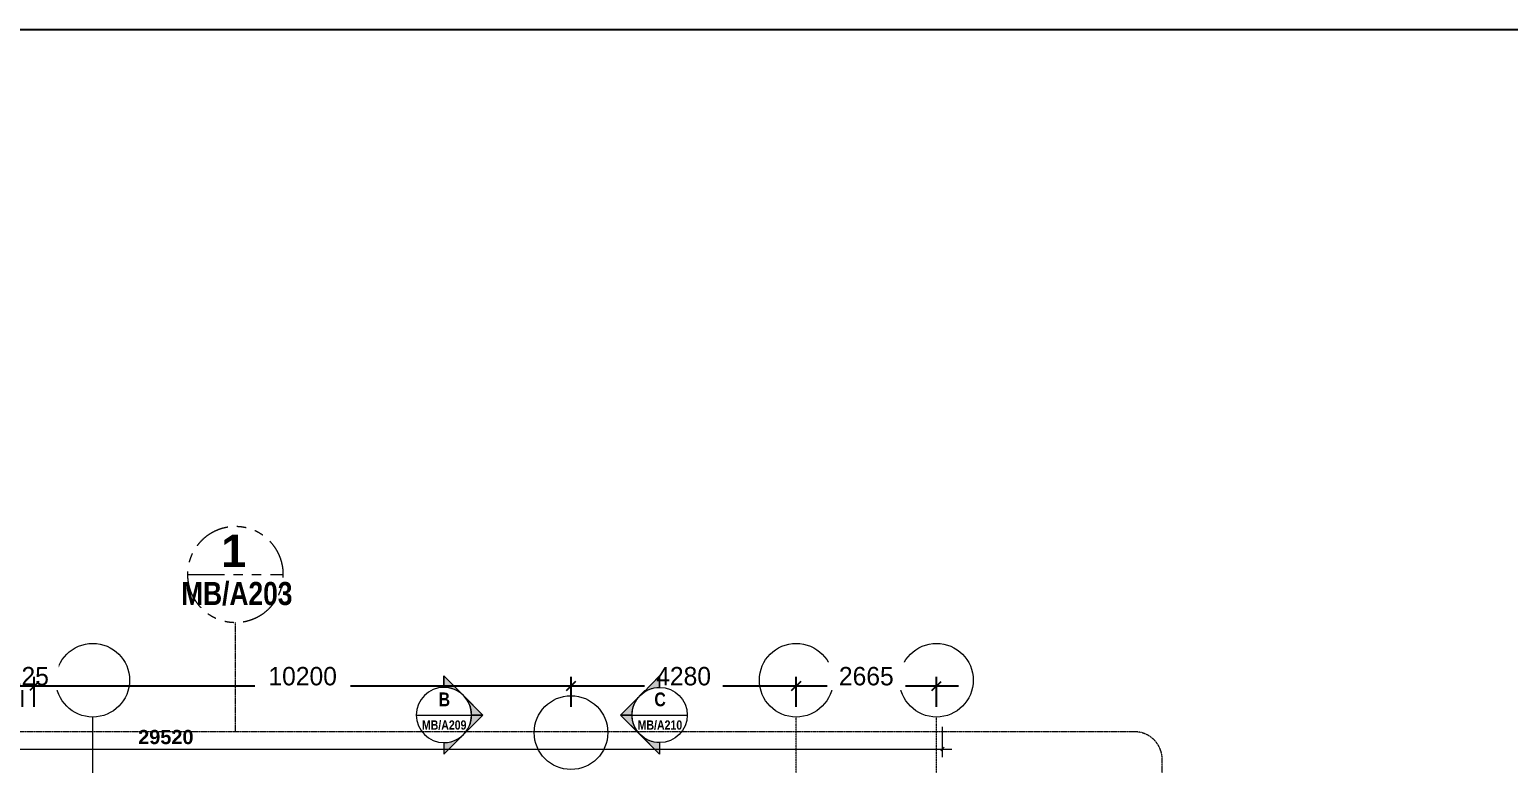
# Model space of a CAD drawing. Header units: inches. Extents: x 22 to 382261, y 22 to 371281.
# Drawn here: x 135414 to 163519, y 262027 to 275970 of the extents above; entities that cross this region are included whole.
import ezdxf

# ---------------------------------------------------------------- set-up
doc = ezdxf.new("R2010")
doc.units = ezdxf.units.IN
doc.header["$MEASUREMENT"] = 0
doc.linetypes.add('_Grundgrenze_', pattern=[9, 4, -1, 1, -1, 1, -1])
doc.linetypes.add('Grid Line 1_2_', pattern=[22.225, 12.7, -3.175, 3.175, -3.175])
for name, color, linetype, lineweight in [('A-ANNO-DIMS', 211, 'Continuous', 9), ('A-ANNO-SYMB', 150, 'Continuous', 9), ('G-ANNO-SYMB', 111, 'Continuous', 9), ('S-GRID', 1, 'Continuous', 9), ('S-GRID-IDEN', 1, 'Continuous', 9)]:
    doc.layers.add(name, color=color, linetype=linetype, lineweight=lineweight)
doc.styles.add('Arial Narrow_B', font='ARIALNB.TTF', dxfattribs={"height": 255})
doc.styles.add('Arial Narrow_B_1', font='ARIALNB.TTF', dxfattribs={"height": 170})
doc.styles.add('Arial Narrow_B_2', font='ARIALNB.TTF', dxfattribs={"height": 437.5})
doc.styles.add('Arial_B', font='arialbd.ttf', dxfattribs={"height": 350.793651})
doc.styles.add('Arial_B_2', font='arialbd.ttf', dxfattribs={"height": 270.833333})
doc.styles.add('Century Gothic_2', font='GOTHIC.TTF', dxfattribs={"height": 350})
doc.dimstyles.new('2_2', dxfattribs={"dimscale": 304.8, "dimtxt": 267.818092, "dimasz": 0.227865, "dimexe": 1.377953, "dimexo": 0.0625, "dimgap": 0.287073, "dimtad": 1, "dimdec": 0, "dimzin": 0, "dimdsep": 46, "dimtxsty": 'Arial_B_2', "dimblk1": 'OBLIQUE', "dimblk2": 'OBLIQUE', "dimsah": 1, "dimcen": 0.09, "dimdle": 0.574147, "dimazin": 0, "dimtfac": 1, "dimtdec": 4, "dimtix": 1, "dimtmove": 0, "dimatfit": 3, "dimfxl": 0.574147, "dimfxlon": 1, "dimtvp": 1, "dimtolj": 1, "dimtzin": 0, "dimlwd": 18, "dimlwe": 18, "dimarcsym": 2})
doc.dimstyles.new('EXTERNAL_DIM_-_1', dxfattribs={"dimscale": 304.8, "dimtxt": 365.458894, "dimasz": 0.574147, "dimexe": 0.574147, "dimexo": 0.0625, "dimgap": 0, "dimtad": 1, "dimdec": 0, "dimzin": 0, "dimdsep": 46, "dimtxsty": 'Century Gothic_2', "dimblk1": 'OBLIQUE', "dimblk2": 'OBLIQUE', "dimsah": 1, "dimcen": 0.09, "dimdle": 1.367188, "dimazin": 0, "dimtfac": 1, "dimtdec": 4, "dimtix": 1, "dimtmove": 0, "dimatfit": 3, "dimfxl": 1.367188, "dimfxlon": 1, "dimtvp": 1, "dimtfill": 1, "dimtolj": 1, "dimtzin": 0, "dimarcsym": 2})

# ---------------------------------------------------------------- blocks, each defined once
blk = doc.blocks.new('Floor Plan - Metric Callout-744581-01-Ground floor DIMENSION PLAN')
at = {"layer": 'A-ANNO-SYMB', "linetype": '_Grundgrenze_'}
blk.add_line((-5.2, 0), (5.2, 0), dxfattribs=at)
for start, end in [(360, 180), (180, 360)]:
    blk.add_arc((0, 0), 5.2, start, end, dxfattribs=at)
blk = doc.blocks.new('Grid - Grid Head - Circle-749417-01-Ground floor DIMENSION PLAN')
at = {"layer": 'S-GRID-IDEN'}
blk.add_circle((0, 0), 4, dxfattribs=at)
blk = doc.blocks.new('_Oblique')
at = {"color": 0, "linetype": 'ByBlock', "lineweight": -2}
blk.add_line((-0.5, -0.5), (0.5, 0.5), dxfattribs=at)
blk = doc.blocks.new('*D4602')
at = {"layer": 'A-ANNO-DIMS', "color": 0, "lineweight": 18, "transparency": 16777216}
for p, q in [((123244, 262145), (123244, 262721)), ((152764, 262145), (152764, 262721)), ((123069, 262301), (152939, 262301))]:
    blk.add_line(p, q, dxfattribs=at)
at = {"layer": 'Defpoints', "color": 0, "transparency": 16777216}
for p in [(152764, 262301), (123244, 262126), (152764, 262126)]:
    blk.add_point(p, dxfattribs=at)
at = {"layer": 'A-ANNO-DIMS', "color": 0, "lineweight": 18, "transparency": 16777216, "xscale": 69.45312499999999, "yscale": 69.45312499999999, "zscale": 69.45312499999999, "rotation": 180}
blk.add_blockref('_Oblique', (123244, 262301), dxfattribs=at)
at = {"layer": 'A-ANNO-DIMS', "color": 0, "lineweight": 18, "transparency": 16777216, "xscale": 69.45312499999999, "yscale": 69.45312499999999, "zscale": 69.45312499999999}
blk.add_blockref('_Oblique', (152764, 262301), dxfattribs=at)
at = {"layer": 'A-ANNO-DIMS', "color": 0, "lineweight": 18, "transparency": 16777216, "insert": (138004, 262527), "char_height": 270.8, "width": 1224.31, "attachment_point": 5, "style": 'Arial_B_2'}
blk.add_mtext('\\A1;29520', dxfattribs=at)
blk = doc.blocks.new('*D4603')
at = {"layer": 'A-ANNO-DIMS', "color": 0, "lineweight": -2, "transparency": 16777216}
for p, q in [((125454, 263102), (125454, 263674)), ((135279, 263102), (135279, 263674)), ((125037, 263499), (135696, 263499))]:
    blk.add_line(p, q, dxfattribs=at)
at = {"layer": 'Defpoints', "color": 0, "transparency": 16777216}
for p in [(135279, 263499), (125454, 263083), (135279, 263083)]:
    blk.add_point(p, dxfattribs=at)
at = {"layer": 'A-ANNO-DIMS', "color": 0, "lineweight": -2, "transparency": 16777216, "xscale": 175, "yscale": 175, "zscale": 175, "rotation": 180}
blk.add_blockref('_Oblique', (125454, 263499), dxfattribs=at)
at = {"layer": 'A-ANNO-DIMS', "color": 0, "lineweight": -2, "transparency": 16777216, "xscale": 175, "yscale": 175, "zscale": 175}
blk.add_blockref('_Oblique', (135279, 263499), dxfattribs=at)
at = {"layer": 'A-ANNO-DIMS', "color": 0, "transparency": 16777216, "insert": (130366, 263683), "char_height": 350, "width": 1308.69, "attachment_point": 5, "style": 'Century Gothic_2', "bg_fill": 3, "box_fill_scale": 1.25, "bg_fill_color": 256, "bg_fill_true_color": 13158600, "bg_fill_transparency": 0}
blk.add_mtext('\\A1;9825', dxfattribs=at)
blk = doc.blocks.new('*D4604')
at = {"layer": 'A-ANNO-DIMS', "color": 0, "lineweight": -2, "transparency": 16777216}
for p, q in [((135279, 263102), (135279, 263674)), ((135504, 263102), (135504, 263674)), ((135279, 263499), (135104, 263499)), ((135279, 263499), (135504, 263499)), ((135504, 263499), (135679, 263499))]:
    blk.add_line(p, q, dxfattribs=at)
at = {"layer": 'Defpoints', "color": 0, "transparency": 16777216}
for p in [(135279, 263083), (135504, 263083)]:
    blk.add_point(p, dxfattribs=at)
at = {"layer": 'A-ANNO-DIMS', "color": 0, "lineweight": -2, "transparency": 16777216, "xscale": 175, "yscale": 175, "zscale": 175}
blk.add_blockref('_Oblique', (135279, 263499), dxfattribs=at)
at = {"layer": 'A-ANNO-DIMS', "color": 0, "lineweight": -2, "transparency": 16777216, "xscale": 175, "yscale": 175, "zscale": 175, "rotation": 180}
blk.add_blockref('_Oblique', (135504, 263499), dxfattribs=at)
at = {"layer": 'A-ANNO-DIMS', "color": 0, "transparency": 16777216, "insert": (135391, 263683), "char_height": 350, "width": 981.52, "attachment_point": 5, "style": 'Century Gothic_2', "bg_fill": 3, "box_fill_scale": 1.25, "bg_fill_color": 256, "bg_fill_true_color": 13158600, "bg_fill_transparency": 0}
blk.add_mtext('\\A1;225', dxfattribs=at)
at = {"layer": 'Defpoints', "color": 0, "transparency": 16777216}
blk.add_point((135504, 263499), dxfattribs=at)
blk = doc.blocks.new('*D4605')
at = {"layer": 'A-ANNO-DIMS', "color": 0, "lineweight": -2, "transparency": 16777216}
for p, q in [((135504, 263102), (135504, 263674)), ((145704, 263102), (145704, 263674)), ((135087, 263499), (146121, 263499))]:
    blk.add_line(p, q, dxfattribs=at)
at = {"layer": 'Defpoints', "color": 0, "transparency": 16777216}
for p in [(145704, 263499), (135504, 263083), (145704, 263083)]:
    blk.add_point(p, dxfattribs=at)
at = {"layer": 'A-ANNO-DIMS', "color": 0, "lineweight": -2, "transparency": 16777216, "xscale": 175, "yscale": 175, "zscale": 175, "rotation": 180}
blk.add_blockref('_Oblique', (135504, 263499), dxfattribs=at)
at = {"layer": 'A-ANNO-DIMS', "color": 0, "lineweight": -2, "transparency": 16777216, "xscale": 175, "yscale": 175, "zscale": 175}
blk.add_blockref('_Oblique', (145704, 263499), dxfattribs=at)
at = {"layer": 'A-ANNO-DIMS', "color": 0, "transparency": 16777216, "insert": (140604, 263683), "char_height": 350, "width": 1635.86, "attachment_point": 5, "style": 'Century Gothic_2', "bg_fill": 3, "box_fill_scale": 1.25, "bg_fill_color": 256, "bg_fill_true_color": 13158600, "bg_fill_transparency": 0}
blk.add_mtext('\\A1;10200', dxfattribs=at)
blk = doc.blocks.new('*D4606')
at = {"layer": 'A-ANNO-DIMS', "color": 0, "lineweight": -2, "transparency": 16777216}
for p, q in [((145704, 263102), (145704, 263674)), ((149984, 263102), (149984, 263674)), ((145287, 263499), (150401, 263499))]:
    blk.add_line(p, q, dxfattribs=at)
at = {"layer": 'Defpoints', "color": 0, "transparency": 16777216}
for p in [(149984, 263499), (145704, 263083), (149984, 263083)]:
    blk.add_point(p, dxfattribs=at)
at = {"layer": 'A-ANNO-DIMS', "color": 0, "lineweight": -2, "transparency": 16777216, "xscale": 175, "yscale": 175, "zscale": 175, "rotation": 180}
blk.add_blockref('_Oblique', (145704, 263499), dxfattribs=at)
at = {"layer": 'A-ANNO-DIMS', "color": 0, "lineweight": -2, "transparency": 16777216, "xscale": 175, "yscale": 175, "zscale": 175}
blk.add_blockref('_Oblique', (149984, 263499), dxfattribs=at)
at = {"layer": 'A-ANNO-DIMS', "color": 0, "transparency": 16777216, "insert": (147844, 263683), "char_height": 350, "width": 1308.69, "attachment_point": 5, "style": 'Century Gothic_2', "bg_fill": 3, "box_fill_scale": 1.25, "bg_fill_color": 256, "bg_fill_true_color": 13158600, "bg_fill_transparency": 0}
blk.add_mtext('\\A1;4280', dxfattribs=at)
blk = doc.blocks.new('*D4607')
at = {"layer": 'A-ANNO-DIMS', "color": 0, "lineweight": -2, "transparency": 16777216}
for p, q in [((149984, 263102), (149984, 263674)), ((152649, 263102), (152649, 263674)), ((149567, 263499), (153066, 263499))]:
    blk.add_line(p, q, dxfattribs=at)
at = {"layer": 'Defpoints', "color": 0, "transparency": 16777216}
for p in [(152649, 263499), (149984, 263083), (152649, 263083)]:
    blk.add_point(p, dxfattribs=at)
at = {"layer": 'A-ANNO-DIMS', "color": 0, "lineweight": -2, "transparency": 16777216, "xscale": 175, "yscale": 175, "zscale": 175, "rotation": 180}
blk.add_blockref('_Oblique', (149984, 263499), dxfattribs=at)
at = {"layer": 'A-ANNO-DIMS', "color": 0, "lineweight": -2, "transparency": 16777216, "xscale": 175, "yscale": 175, "zscale": 175}
blk.add_blockref('_Oblique', (152649, 263499), dxfattribs=at)
at = {"layer": 'A-ANNO-DIMS', "color": 0, "transparency": 16777216, "insert": (151316, 263683), "char_height": 350, "width": 1308.69, "attachment_point": 5, "style": 'Century Gothic_2', "bg_fill": 3, "box_fill_scale": 1.25, "bg_fill_color": 256, "bg_fill_true_color": 13158600, "bg_fill_transparency": 0}
blk.add_mtext('\\A1;2665', dxfattribs=at)
blk = doc.blocks.new('Section - M_Section Head - Filled 2-912447-01-Ground floor DIMENSION PLAN')
at = {"layer": 'G-ANNO-SYMB'}
h = blk.add_hatch(color=256, dxfattribs=at)
edge = h.paths.add_edge_path()
edge.add_line((-6, 4.24), (-6, 3))
edge.add_arc((-6, 0), 3, 90, 135)
edge.add_line((-8.12, 2.12), (-6, 4.24))
h = blk.add_hatch(color=256, dxfattribs=at)
edge = h.paths.add_edge_path()
edge.add_line((-6, 4.24), (-3.88, 2.12))
edge.add_arc((-6, 0), 3, 45, 90)
edge.add_line((-6, 3), (-6, 4.24))
h = blk.add_hatch(color=256, dxfattribs=at)
edge = h.paths.add_edge_path()
edge.add_line((-10.24, 0), (-8.12, 2.12))
edge.add_arc((-6, 0), 3, 135, 180)
edge.add_line((-9, 0), (-10.24, 0))
h = blk.add_hatch(color=256, dxfattribs=at)
edge = h.paths.add_edge_path()
edge.add_line((-1.76, 0), (-3, 0))
edge.add_arc((-6, 0), 3, 360, 405)
edge.add_line((-3.88, 2.12), (-1.76, 0))
for p, q in [((-6, 4.24), (-10.24, 0)), ((-6, 4.24), (-8.12, 2.12)), ((-6, 3), (-6, 4.24)), ((-6, 4.24), (-6, 3)), ((-3.88, 2.12), (-6, 4.24)), ((-6, 4.24), (-1.76, 0)), ((-8.12, 2.12), (-10.24, 0)), ((-1.76, 0), (-3.88, 2.12)), ((-10.24, 0), (-9, 0)), ((-3, 0), (-1.76, 0)), ((-9, 0), (-10.24, 0)), ((-3, 0), (-1.76, 0))]:
    blk.add_line(p, q, dxfattribs=at)
for start, end in [(360, 180), (135, 180), (90, 135), (45, 90), (360, 45), (180, 360)]:
    blk.add_arc((-6, 0), 3, start, end, dxfattribs=at)

msp = doc.modelspace()

# ---------------------------------------------------------------- linework, layer by layer
at = {"layer": 'A-ANNO-SYMB', "linetype": '_Grundgrenze_'}
for p, q in [((139325.9, 262628), (139325.9, 264707.1)), ((156414.3, 262628), (121256.9, 262628)), ((156939.3, 240807), (156939.3, 262103))]:
    msp.add_line(p, q, dxfattribs=at)
msp.add_arc((156414.3, 262103), 525, 0, 90, dxfattribs=at)
at = {"layer": 'S-GRID'}
msp.add_line((136615.1, 261796.8), (136615.1, 262908), dxfattribs=at)
at = {"layer": 'S-GRID', "linetype": 'Grid Line 1_2_'}
for p, q in [((149983.8, 238493.9), (149983.8, 262908)), ((152648.8, 238493.9), (152648.8, 262908))]:
    msp.add_line(p, q, dxfattribs=at)

# ---------------------------------------------------------------- block references
at = {"layer": 'A-ANNO-SYMB', "linetype": '_Grundgrenze_', "xscale": 174.9999999999999, "yscale": 174.9999999999999, "zscale": 174.9999999999999}
msp.add_blockref('Floor Plan - Metric Callout-744581-01-Ground floor DIMENSION PLAN', (139325.9, 265617.1), dxfattribs=at)
at = {"layer": 'S-GRID-IDEN', "xscale": 174.9999999999999, "yscale": 174.9999999999999, "zscale": 174.9999999999999}
for p in [(136615.1, 263608), (149983.8, 263608), (152648.8, 263608), (145703.8, 262612.7)]:
    msp.add_blockref('Grid - Grid Head - Circle-749417-01-Ground floor DIMENSION PLAN', p, dxfattribs=at)

# ---------------------------------------------------------------- texts
at = {"layer": 'A-ANNO-SYMB', "linetype": '_Grundgrenze_', "attachment_point": 1}
for s, insert, char_height, width, style in [('\\fArial|b1|i0|c0|p34|;1', (139056.9, 266371.6), 612.5, 589.24, 'Arial_B'), ('MB/A203', (138294.1, 265475.1), 437.5, 2553.375, 'Arial Narrow_B_2')]:
    msp.add_mtext(s, dxfattribs=dict(at, insert=insert, char_height=char_height, width=width, style=style))
at = {"layer": 'G-ANNO-SYMB', "char_height": 175, "width": 1038.185, "attachment_point": 1, "style": 'Arial Narrow_B_1'}
for s, insert in [('MB/A209', (142870.6, 262844.5)), ('MB/A210', (146970.6, 262844.5))]:
    msp.add_mtext(s, dxfattribs=dict(at, insert=insert))

# ---------------------------------------------------------------- dimensions: what is measured, and where the dimension line sits
at = {"layer": 'A-ANNO-DIMS'}
dim = msp.add_linear_dim(base=(135278.8, 263499.3), p1=(125453.8, 263082.6), p2=(135278.8, 263082.6), dimstyle='EXTERNAL_DIM_-_1', override={"dimpost": '<>', "dimfxl": 9825}, dxfattribs=at)
dim.commit()
dim.dimension.update_dxf_attribs({"geometry": '*D4603', "text_midpoint": (130366.3, 263683.1)})
at = {"layer": 'A-ANNO-DIMS', "lineweight": 18}
dim = msp.add_linear_dim(base=(152763.8, 262301.1), p1=(123243.8, 262126.1), p2=(152763.8, 262126.1), dimstyle='2_2', override={"dimpost": '<>', "dimfxl": 29520}, dxfattribs=at)
dim.commit()
dim.dimension.update_dxf_attribs({"geometry": '*D4602', "text_midpoint": (138003.8, 262526.9)})

# ---------------------------------------------------------------- next in the draw order: dimensions: what is measured, and where the dimension line sits
at = {"layer": 'A-ANNO-DIMS'}
dim = msp.add_linear_dim(base=(135503.8, 263499.3), p1=(135278.8, 263082.6), p2=(135503.8, 263082.6), dimstyle='EXTERNAL_DIM_-_1', override={"dimpost": '<>', "dimfxl": 225}, dxfattribs=at)
dim.commit()
dim.dimension.update_dxf_attribs({"geometry": '*D4604', "text_midpoint": (135391.3, 263683.1)})

# ---------------------------------------------------------------- next in the draw order: dimensions: what is measured, and where the dimension line sits
dim = msp.add_linear_dim(base=(145703.8, 263499.3), p1=(135503.8, 263082.6), p2=(145703.8, 263082.6), dimstyle='EXTERNAL_DIM_-_1', override={"dimpost": '<>', "dimfxl": 10200}, dxfattribs=at)
dim.commit()
dim.dimension.update_dxf_attribs({"geometry": '*D4605', "text_midpoint": (140603.8, 263683.1)})

# ---------------------------------------------------------------- next in the draw order: linework, layer by layer
at = {"layer": 'G-ANNO-SYMB'}
msp.add_line((142763.6, 262946.9), (143813.6, 262946.9), dxfattribs=at)

# ---------------------------------------------------------------- next in the draw order: block references
at = {"layer": 'G-ANNO-SYMB', "xscale": 174.9999999999999, "yscale": 174.9999999999999, "zscale": 174.9999999999999, "rotation": 269.9999999999995}
msp.add_blockref('Section - M_Section Head - Filled 2-912447-01-Ground floor DIMENSION PLAN', (143288.6, 261896.9), dxfattribs=at)

# ---------------------------------------------------------------- next in the draw order: texts
at = {"layer": 'G-ANNO-SYMB', "insert": (143188.2, 263374.9), "char_height": 262.5, "width": 266.561, "attachment_point": 1, "style": 'Arial Narrow_B'}
msp.add_mtext('\\fArial Narrow|b1|i0|c0|p34|;B', dxfattribs=at)

# ---------------------------------------------------------------- next in the draw order: dimensions: what is measured, and where the dimension line sits
at = {"layer": 'A-ANNO-DIMS'}
dim = msp.add_linear_dim(base=(149983.8, 263499.3), p1=(145703.8, 263082.6), p2=(149983.8, 263082.6), dimstyle='EXTERNAL_DIM_-_1', override={"dimpost": '<>', "dimfxl": 4280}, dxfattribs=at)
dim.commit()
dim.dimension.update_dxf_attribs({"geometry": '*D4606', "text_midpoint": (147843.8, 263683.1)})

# ---------------------------------------------------------------- next in the draw order: linework, layer by layer
at = {"layer": 'G-ANNO-SYMB'}
msp.add_line((146863.6, 262946.9), (147913.6, 262946.9), dxfattribs=at)

# ---------------------------------------------------------------- next in the draw order: block references
at = {"layer": 'G-ANNO-SYMB', "extrusion": (0, 0, -1), "xscale": 174.9999999999999, "yscale": 174.9999999999999, "zscale": 174.9999999999999, "rotation": 270.0000000000005}
msp.add_blockref('Section - M_Section Head - Filled 2-912447-01-Ground floor DIMENSION PLAN', (-147388.6, 261896.9), dxfattribs=at)

# ---------------------------------------------------------------- next in the draw order: texts
at = {"layer": 'G-ANNO-SYMB', "insert": (147288.2, 263374.9), "char_height": 262.5, "width": 266.561, "attachment_point": 1, "style": 'Arial Narrow_B'}
msp.add_mtext('\\fArial Narrow|b1|i0|c0|p34|;C', dxfattribs=at)

# ---------------------------------------------------------------- next in the draw order: dimensions: what is measured, and where the dimension line sits
at = {"layer": 'A-ANNO-DIMS'}
dim = msp.add_linear_dim(base=(152648.8, 263499.3), p1=(149983.8, 263082.6), p2=(152648.8, 263082.6), dimstyle='EXTERNAL_DIM_-_1', override={"dimpost": '<>', "dimfxl": 2665}, dxfattribs=at)
dim.commit()
dim.dimension.update_dxf_attribs({"geometry": '*D4607', "text_midpoint": (151316.3, 263683.1)})

# ---------------------------------------------------------------- next in the draw order: linework, layer by layer
msp.add_lwpolyline([(83901.5, 275970.3), (172956.7, 275970.3), (172956.7, 193718.4), (83901.5, 193718.4)], close=True)

doc.saveas('drawing.dxf')
